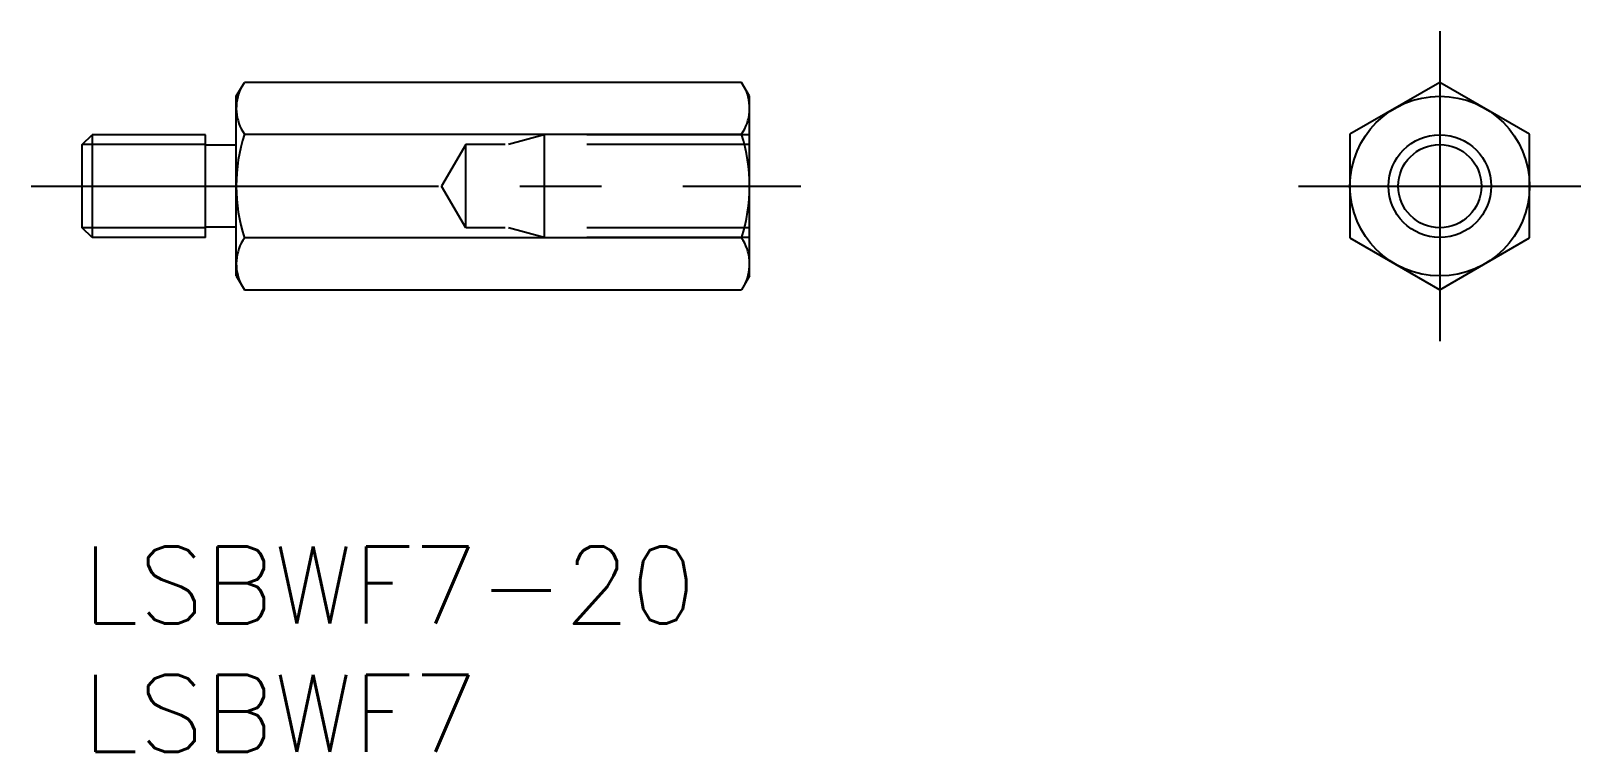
# Model space of a CAD drawing. Extents: x -2 to 58.4, y -8 to 20.1.
import ezdxf

# ---------------------------------------------------------------- set-up
doc = ezdxf.new("R2010")
doc.units = 0
doc.header["$LTSCALE"] = 0.5
doc.linetypes.add('CENTER', pattern=[50.8, 31.75, -6.35, 6.35, -6.35])
doc.linetypes.add('DASHED', pattern=[19.05, 12.7, -6.35])
for name, color, linetype in [('MSM_CENTER', 1, 'CENTER'), ('MSM_CONTINUOUS', 7, 'CONTINUOUS'), ('MSM_DASHED', 4, 'DASHED'), ('MSM_NARROW', 5, 'CONTINUOUS'), ('MSM_PART_NUMBER', 7, 'CONTINUOUS')]:
    doc.layers.add(name, color=color, linetype=linetype)
doc.styles.get("Standard").update_dxf_attribs({"font": 'txt.shx', "height": 3, "bigfont": 'bigfont.shx'})

# ---------------------------------------------------------------- blocks, each defined once
blk = doc.blocks.new('*U4')
at = {"layer": 'MSM_PART_NUMBER'}
blk.add_text('LSBWF7-20', height=3, dxfattribs=at).set_placement((0, -3))
blk = doc.blocks.new('*U5')
at = {"layer": 'MSM_PART_NUMBER'}
blk.add_text('LSBWF7', height=3, dxfattribs=at).set_placement((0, -8))

msp = doc.modelspace()

# ---------------------------------------------------------------- linework, layer by layer
at = {"layer": 'MSM_CENTER'}
for p, q in [((52.891, 20.083), (52.891, 8)), ((-2, 14.041), (27.999, 14.041)), ((47.391, 14.041), (58.391, 14.041))]:
    msp.add_line(p, q, dxfattribs=at)
at = {"layer": 'MSM_CONTINUOUS'}
for p, q in [((6, 17.541), (6.313, 18.083)), ((6, 10.541), (6, 17.541)), ((25.687, 18.083), (6.313, 18.083)), ((26, 17.541), (25.687, 18.083)), ((26, 10.541), (26, 17.541)), ((52.891, 18.083), (49.391, 16.062)), ((56.391, 16.062), (52.891, 18.083)), ((0, 15.662), (0.379, 16.041)), ((4.8, 16.041), (0.379, 16.041)), ((0.379, 16.041), (0.379, 12.041)), ((4.8, 12.041), (4.8, 16.041)), ((6.313, 16.062), (25.687, 16.062)), ((49.391, 16.062), (49.391, 12.021)), ((56.391, 12.021), (56.391, 16.062)), ((0, 12.42), (0, 15.662)), ((6, 15.641), (4.8, 15.641)), ((0.379, 12.041), (0, 12.42)), ((6, 12.441), (4.8, 12.441)), ((4.8, 12.041), (0.379, 12.041)), ((25.687, 12.021), (6.313, 12.021)), ((49.391, 12.021), (52.891, 10)), ((52.891, 10), (56.391, 12.021)), ((6, 10.541), (6.313, 10)), ((26, 10.541), (25.687, 10)), ((6.313, 10), (25.687, 10))]:
    msp.add_line(p, q, dxfattribs=at)
for radius in [3.5, 1.621]:
    msp.add_circle((52.891, 14.041), radius, dxfattribs=at)
for centre, radius, start, end in [((7.789, 17.073), 1.789, 154.38425, 214.38425), ((24.211, 17.073), 1.789, 325.61575, 25.61575), ((12.687, 14.041), 6.687, 162.41205, 197.58795), ((19.313, 14.041), 6.687, 342.41205, 17.58795), ((7.789, 11.01), 1.789, 145.61575, 205.61575), ((24.211, 11.01), 1.789, 334.38425, 34.38425)]:
    msp.add_arc(centre, radius, start, end, dxfattribs=at)
at = {"layer": 'MSM_DASHED'}
for p, q in [((18, 16.041), (16.6, 15.662)), ((26, 16.041), (18, 16.041)), ((18, 16.041), (18, 12.041)), ((14.936, 15.662), (14, 14.041)), ((26, 15.662), (14.936, 15.662)), ((14.936, 12.42), (14.936, 15.662)), ((14.936, 12.42), (14, 14.041)), ((26, 12.42), (14.936, 12.42)), ((18, 12.041), (16.6, 12.42)), ((26, 12.041), (18, 12.041))]:
    msp.add_line(p, q, dxfattribs=at)
at = {"layer": 'MSM_NARROW'}
for p, q in [((4.8, 15.662), (0, 15.662)), ((4.8, 12.42), (0, 12.42))]:
    msp.add_line(p, q, dxfattribs=at)
msp.add_circle((52.891, 14.041), 2, dxfattribs=at)

# ---------------------------------------------------------------- block references
at = {"layer": 'MSM_CONTINUOUS'}
for name in ['*U4', '*U5']:
    msp.add_blockref(name, (0, 0), dxfattribs=at)

doc.saveas('drawing.dxf')
